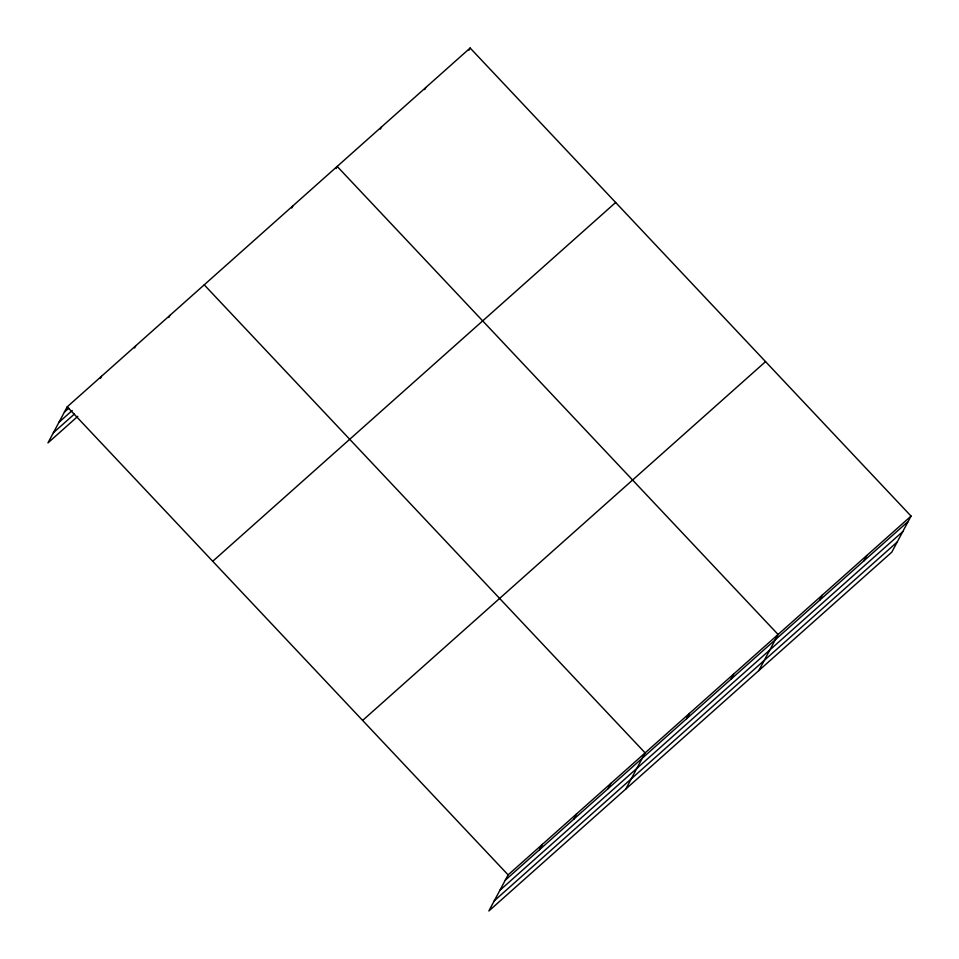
<?xml version="1.0" encoding="UTF-8"?>
<svg xmlns="http://www.w3.org/2000/svg" width="959" height="959" viewBox="0 0 959 959"><rect width="100%" height="100%" fill="white"/><g stroke="black" fill="none" stroke-linecap="round" stroke-linejoin="round"><path stroke-width="1.44" d="M911.05 516.086L508.114 874.884L488.85 910.978L891.774 552.18L911.05 516.086L470.15 48.022L67.226 406.82L47.95 442.914L77.775 416.35M100.335 378.457L101.474 376.324M134.584 347.961L135.722 345.827M168.832 317.465L169.971 315.331M291.728 208.031L292.867 205.897M336.046 168.568L337.184 166.422L778.085 634.486L758.809 670.581M380.363 129.093L381.514 126.96M424.693 89.631L425.832 87.497M469.011 50.156L470.15 48.022M539.521 849.722L542.362 844.388M573.77 819.226L576.611 813.891M608.018 788.73L610.859 783.395M625.843 788.981L645.119 752.887L204.219 284.835M686.584 718.759L689.437 713.424M730.914 679.296L733.755 673.961M819.549 600.358L822.402 595.024M863.879 560.895L866.732 555.549M64.373 412.154L68.796 408.222M58.955 422.308L72.213 410.5M53.368 432.761L74.358 414.072M212.718 561.279L615.654 202.481M362.622 720.425L765.558 361.627M505.261 880.218L908.197 521.42M499.843 890.372L902.779 531.574M494.269 900.825L897.192 542.027M67.226 406.82L508.114 874.884"/></g></svg>
